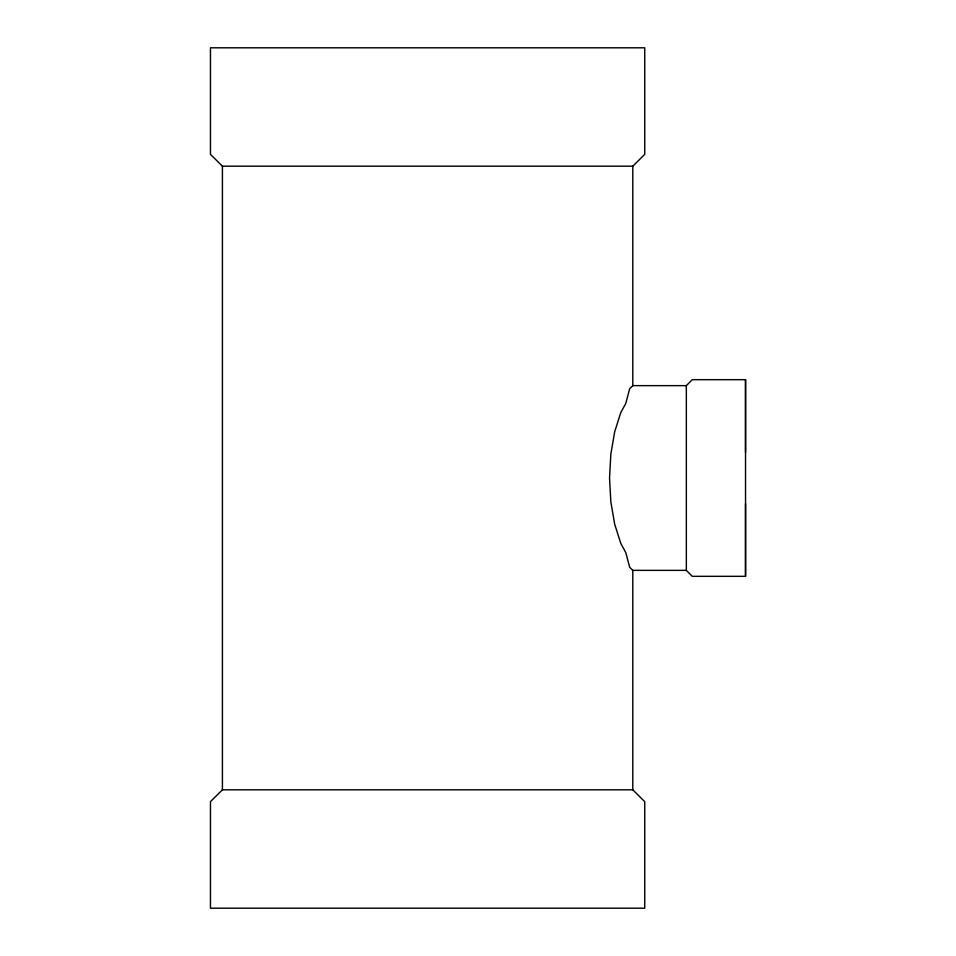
<?xml version="1.0" encoding="UTF-8"?>
<svg xmlns="http://www.w3.org/2000/svg" width="956" height="956" viewBox="0 0 956 956"><rect width="100%" height="100%" fill="white"/><g stroke="black" fill="none" stroke-linecap="round" stroke-linejoin="round"><path stroke-width="1.43" d="M745.537 576.325L745.537 379.675L692.264 379.675L686.336 385.638L686.336 431.825L686.336 570.362L692.264 576.325L745.537 576.325L745.537 503.442M745.537 452.558L745.537 379.675M632.8 166.189L222.413 166.189L210.463 154.346L210.463 47.8L644.738 47.8L644.738 154.346L632.8 166.189L632.8 385.638L629.645 388.793L625.81 403.336L620.755 412.693L614.672 431.825L610.848 454.1L609.546 478L610.848 501.9L614.672 524.175L620.755 543.307L625.81 552.664L629.645 567.207L632.8 570.362L632.8 789.811L644.738 801.654L644.738 908.2L210.463 908.2L210.463 801.654L222.413 789.811L632.8 789.811M632.8 385.638L686.336 385.638M632.8 570.362L686.336 570.362M222.413 166.189L222.413 789.811"/></g></svg>
